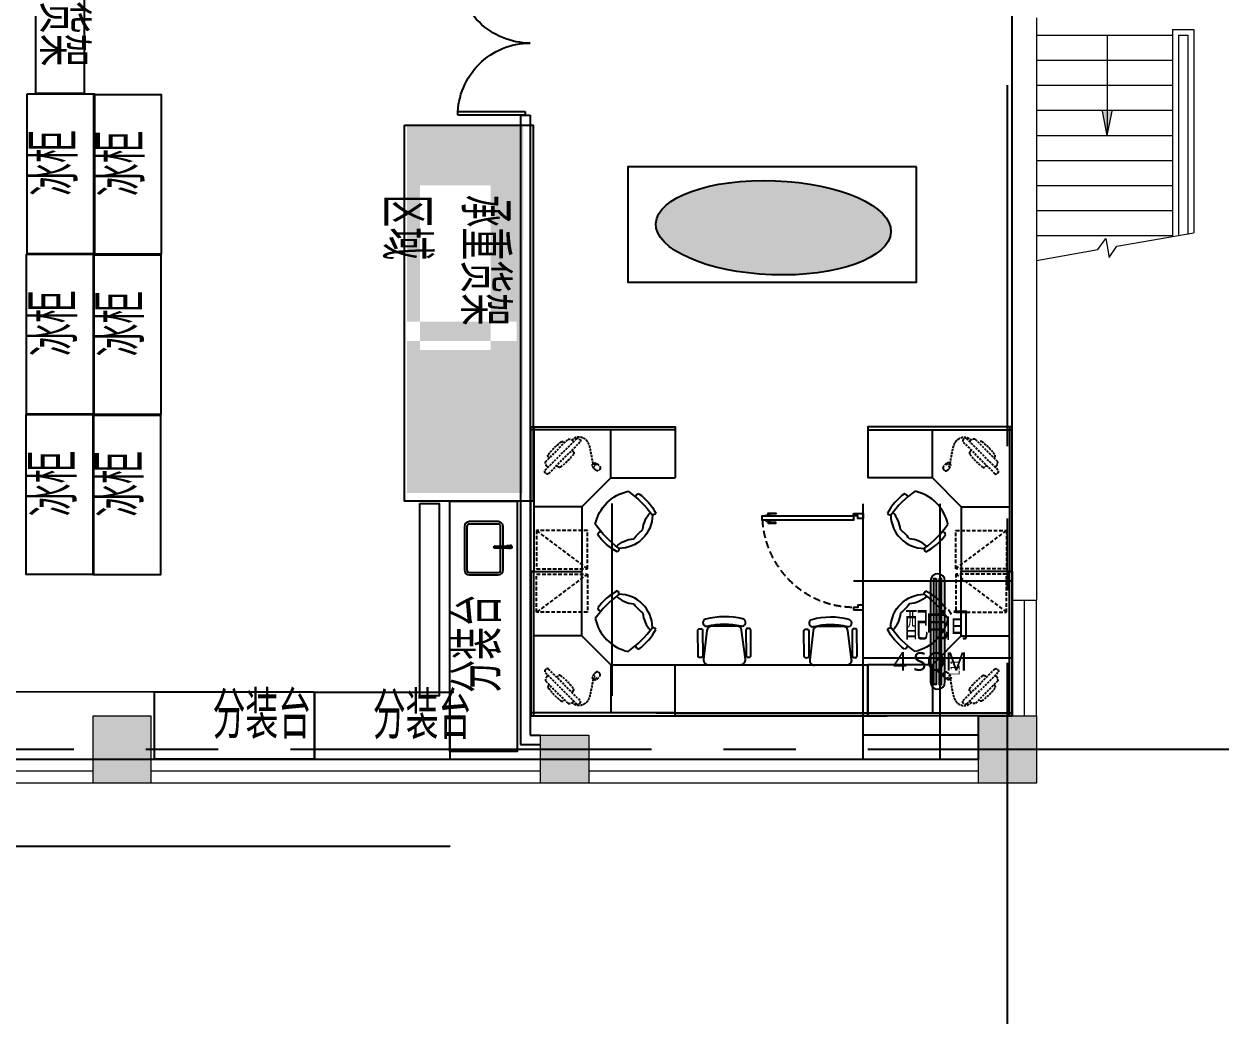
# Model space of a CAD drawing. Header units: millimetres. Extents: x -79903 to 358239, y -413462 to -100990.
# Drawn here: x -30027 to -17511, y -210968 to -200584 of the extents above; entities that cross this region are included whole.
import ezdxf
from ezdxf.enums import TextEntityAlignment as Align

# ---------------------------------------------------------------- set-up
doc = ezdxf.new("R2010")
doc.units = ezdxf.units.MM
doc.header["$LTSCALE"] = 300
for name, pattern in [('CENTER', [2, 1.25, -0.25, 0.25, -0.25]), ('DASHED2', [0.375, 0.25, -0.125]), ('HIDDEN', [0.375, 0.25, -0.125])]:
    doc.linetypes.add(name, pattern=pattern)
doc.layers.get('DEFPOINTS').update_dxf_attribs({"color": 250})
for name, color, linetype in [('204-天花灯具', 1, 'Continuous'), ('A—轴线', 1, 'CENTER'), ('C—平顶—灯具', 1, 'Continuous'), ('FS', 4, 'Continuous'), ('F—地坪—hatch', 8, 'Continuous'), ('I—文字—房间名称', 40, 'Continuous'), ('P-FAC', 133, 'Continuous'), ('P—平面—门', 1, 'Continuous'), ('实验家具模', 7, 'Continuous')]:
    doc.layers.add(name, color=color, linetype=linetype)
for name, color, linetype, lineweight in [('P-16 楼梯扶梯', 30, 'Continuous', 0), ('Q-01 原始墙柱', 7, 'Continuous', 0), ('Q-02 墙柱填充', 250, 'Continuous', 0), ('Q-11 建筑幕墙', 60, 'Continuous', 0)]:
    doc.layers.add(name, color=color, linetype=linetype, lineweight=lineweight)
doc.styles.add('ADINC-ENGLISH', font='arial.ttf')
doc.styles.add('CVD', font='isocp.shx', dxfattribs={"width": 0.7, "bigfont": 'hztxt.shx'})
doc.styles.add('黑体', font='simhei.ttf', dxfattribs={"width": 0.8})
doc.dimstyles.new('布局1：100', dxfattribs={"dimtxt": 2.5, "dimasz": 1, "dimexe": 1, "dimexo": 1, "dimgap": 0.3, "dimtad": 1, "dimdec": 0, "dimlfac": 100, "dimrnd": 5, "dimzin": 0, "dimdsep": 46, "dimtxsty": 'CVD', "dimblk1": 'DIM1', "dimblk2": 'DIM1', "dimsah": 1, "dimcen": 2, "dimclrd": 9, "dimclre": 9, "dimclrt": 1, "dimadec": 0, "dimazin": 0, "dimtfac": 2, "dimtdec": 0, "dimtix": 1, "dimtmove": 2, "dimatfit": 3, "dimldrblk": 'HBA_Leader_Arrow', "dimfxl": 4, "dimfxlon": 1, "dimtolj": 1, "dimtzin": 0, "dimarcsym": 0})

# ---------------------------------------------------------------- blocks, each defined once
blk = doc.blocks.new('A$C5AE9663F')
at = {"layer": 'A—轴线', "color": 24, "linetype": 'CENTER', "ltscale": 10}
for p, q in [((27599.99999999943, -2849.999999999927), (27599.99999999943, 24600.00000000007)), ((29900, 0), (-4400, 0))]:
    blk.add_line(p, q, dxfattribs=at)
blk = doc.blocks.new('A$C6d60e384')
at = {"layer": 'P—平面—门', "extrusion": (6.022252300000004e-09, 9.308592799999997e-09, 1), "elevation": 9.4955826690966e-06}
blk.add_lwpolyline([(100, 1000), (-1.126100168193314e-15, 1000), (-3.92903488647165e-15, 950), (55, 950), (55, 975), (100, 975)], close=True, dxfattribs=at)
at = {"layer": 'P—平面—门', "extrusion": (6.022252300000004e-09, 9.308592799999997e-09, 1)}
for points in [[(0, 0), (2.802934718278335e-15, 50.00000000000001), (55.00000000000001, 50.00000000000001), (55, 25), (100, 25), (100, -2.937330680338584e-24)], [(100, -2.937330680338584e-24), (0, 0)]]:
    blk.add_lwpolyline(points, dxfattribs=at)
at = {"layer": 'P—平面—门', "elevation": -6.673853795998774e-06}
blk.add_lwpolyline([(1050, 70), (1050, 25), (100, 25), (100, 70)], close=True, dxfattribs=at)
at = {"layer": 'P—平面—门', "color": 9, "extrusion": (6.022252300000004e-09, 9.308592799999997e-09, 1)}
for points, elevation in [([(986.7384538501501, 80), (986.7384538501501, 98.11192059516907), (986.7384538501501, 98.11192059516907), (906.7384538501501, 98.11192059516907), (906.7384538501501, 91.11192059516907), (979.7384538501501, 91.11192059516907), (979.7384538501501, 80)], 4.621383287912011e-07), ([(986.7384538501501, 15), (986.7384538501501, -3.111920595169072), (986.7384538501501, -3.111920595169072), (906.7384538501501, -3.111920595169072), (906.7384538501501, 3.888079404830929), (979.7384538501501, 3.888079404830929), (979.7384538501501, 15)], 4.62138328068992e-07)]:
    blk.add_lwpolyline(points, dxfattribs=dict(at, elevation=elevation))
for points, elevation in [([(966.7384538501501, 80), (966.7384538501501, 70), (1006.73845385015, 70), (1006.73845385015, 80)], 1.008031920427257e-07), ([(966.7384538501501, 15), (966.7384538501501, 25), (1006.73845385015, 25), (1006.73845385015, 15)], 1.008031930968735e-07)]:
    blk.add_lwpolyline(points, close=True, dxfattribs=dict(at, elevation=elevation))
at = {"layer": 'P—平面—门', "color": 251, "linetype": 'DASHED2', "extrusion": (6.022252300000004e-09, 9.308592799999997e-09, 1)}
blk.add_arc((90.94718488554552, 14.37825112003209, -380905905.7522035), 960.664402649625, 3.319238204849895, 89.46006643878563, dxfattribs=at)
blk = doc.blocks.new('门')
for p, q in [((-19710.55547123891, -199017.7762030959), (-19010.5554712389, -199017.7762030959)), ((-19011.67697642148, -199058.7762030959), (-19710.55547123891, -199058.7762030959)), ((-19011.67697642148, -200476.7762030959), (-19710.55547123891, -200476.7762030959)), ((-19710.55547123891, -200476.7762030959), (-19710.55547123891, -200517.7762030959)), ((-19710.55547123891, -200517.7762030959), (-19010.5554712389, -200517.7762030959))]:
    blk.add_line(p, q)
for centre, start, end in [((-19760.5554712389, -199017.7762030959), 269.9999999999989, 0), ((-19760.5554712389, -200517.7762030959), 0, 90.00000000000114)]:
    blk.add_arc(centre, 750, start, end)
blk = doc.blocks.new('staff1400x1400(2')
for p, q in [((-30.00000000001458, 1469.999999999998), (499.9999999999853, 1470)), ((500.0000000000072, 800), (499.9999999999853, 1470)), ((500.0000000000072, 800), (7.276000000000001e-12, 800)), ((500.0000000000072, 800), (799.9999999999853, 500.0000000003507)), ((799.9999999999853, 500.0000000003507), (1470.000000000065, 499.9999999993888)), ((799.9999999999853, 500.0000000004656), (799.9999999999782, 0)), ((1469.999999999978, -30), (1470.000000000065, 499.9999999993888)), ((1269.999999999983, 3.552713678800501e-15), (0, 0))]:
    blk.add_line(p, q)
for points in [[(-30.00000000001457, 1469.999999999998), (-30.00000000001455, -30), (-1.45519e-11, -30), (-1.45678872115546e-11, 1469.999999999998)], [(-30.00000000001455, -30), (1469.999999999978, -29.99999999999999), (1469.999999999978, 7.105427357601002e-15), (-30.00000000001455, 0)]]:
    blk.add_lwpolyline(points, close=True)
for centre, radius, start, end in [((1130.720549506564, 756.4615515025463), 573.5309999999998, 117.3390579469026, 144.4838041298897), ((853.8882446717179, 1238.354822881282), 30.647, 346.2523170482273, 64.02615454664911), ((1516.447298643616, 365.0779481155287), 1071.836, 126.1932817108141, 145.0204436255706), ((1064.606065465101, 1438.466041956791), 307.661, 227.7759161674905, 265.1085623507868), ((884.4352576192103, 883.2457973693918), 348.046, 0.3724988098977429, 90.12804544951166), ((1576.339243010123, 1560.300540355262), 687.681, 218.5291558621234, 225.0000000001841), ((704.6887138415767, 1097.640573424981), 41.57499999999999, 191.0805976872195, 259.7217372293092), ((1576.339243010123, 1560.300540355262), 687.6999999999998, 225.0000000001841, 229.6708171228136), ((1439.231238137901, 1063.840869284463), 307.711, 185.1682044105919, 222.0567452968747), ((1082.425156351149, 1081.659960170039), 455.7879999999998, 192.9453146426912, 256.9186513038796), ((365.2774588716784, 1516.24778788746), 1071.85, 304.9796339507382, 324.0446887104123), ((1238.907887028035, 853.3351805249649), 30.675, 25.97439396799285, 104.0042107169458), ((757.014615649321, 1130.167485359353), 573.5389999999999, 305.5163275967878, 332.6606044537831), ((1098.193637571727, 704.1356496948238), 41.66599999999999, 190.165694894694, 258.8349942810323)]:
    blk.add_arc(centre, radius, start, end)
at = {"layer": 'P-FAC', "linetype": 'HIDDEN', "ltscale": 0.5}
blk.add_line((557.5094785738838, 1442.379323934534), (29.50947857388383, 1046.37932393456), dxfattribs=at)
at = {"layer": 'P-FAC', "linetype": 'HIDDEN', "ltscale": 0.3}
for p, q in [((139.705745877698, 383.3071410101838), (136.1702119717374, 379.7716071042232)), ((238.2045117635353, 369.6809579436667), (253.14226703858, 384.6187132187188)), ((618.4209382995105, 392.6230649026111), (657.7492904602623, 353.2947128117085)), ((121.7897487296722, 331.2746600378305), (357.0003767423404, 96.06403202514048)), ((606.2029803935437, 362.2133057224564), (627.3395312335415, 341.0767549201846)), ((616.771255812142, 351.6450303154998), (638.0851143780237, 372.9588888594881)), ((410.3444299232214, 227.4165503340773), (395.4066746481766, 212.4787950590253)), ((409.0328577146938, 113.9800291731953), (405.4973238087332, 110.4444952672347))]:
    blk.add_line(p, q, dxfattribs=at)
at = {"layer": 'P-FAC', "linetype": 'HIDDEN', "ltscale": 0.5}
blk.add_lwpolyline([(29.50947857388383, 1046.37932393456), (29.50947857388383, 1442.379323934559), (557.5094785738838, 1442.379323934534), (557.5094785738838, 1046.379323934534)], close=True, dxfattribs=at)
at = {"layer": 'P-FAC', "linetype": 'HIDDEN', "ltscale": 0.3}
blk.add_lwpolyline([(479.4401528788803, 128.4453168283216), (154.1710335328243, 453.7144361743412, 0.4142135623730951), (125.886762285605, 453.7144361743703), (118.8156944736911, 446.6433683624491, 0.4142135623730951), (118.8156944736838, 418.3590971147642), (444.0848138192741, 93.08997776918112, 0.4142135623730904), (472.3690850669591, 93.08997776918112), (479.440152878873, 100.1610455811023, 0.4142135623730904)], format="xyb", close=True, dxfattribs=at)
for points in [[(152.5461938316075, 284.0226400112442), (160.793981293682, 292.2704274738208)], [(317.9961441783234, 135.0682645891793), (309.7483567157833, 126.8204771270975)]]:
    blk.add_lwpolyline(points, dxfattribs=at)
for centre, radius, start, end in [((194.5946908746918, 336.0668586934917), 72.96248877814837, 143.2014751177826, 183.7659153296941), ((146.7768136896266, 376.2360731982335), 10, 45.00000000018423, 134.9999999998157), ((267.2844026624298, 370.4765775953419), 20, 52.60475907249976, 134.9999999998157), ((-151.0480797528289, -176.7737964573316), 708.8287434072071, 37.39524091958911, 52.60475907249976), ((695.6193002420478, 343.9471677364782), 91.26297196665476, 120.0708223356112, 168.4543627032593), ((609.0733933160082, 430.4930748441257), 91.26297202694349, 281.5456372702197, 329.9291775649083), ((659.9115559542624, 405.6186211928725), 20, 78.28852426017795, 120.0708223356112), ((657.0785464998407, 391.9523209175096), 33.95685157129808, 11.71147596538454, 78.28852426017795), ((670.7448467644934, 394.7853304231538), 20, 329.9291775649083, 11.71147596538454), ((166.6883294549843, 269.8805043878965), 20, 134.9999999998157, 217.395240919589), ((713.9387035071923, 688.2129868026532), 708.8287434072071, 217.395240919589, 232.6047590724997), ((396.202294299379, 241.5586859579198), 20, 314.9999999998158, 37.39524091958911), ((295.6062210923992, 140.9626127504452), 20, 232.6047590724997, 314.9999999998158), ((401.9617899027654, 121.0510969851166), 10, 314.9999999998158, 45.00000000018423), ((361.7925753979944, 168.8689741701819), 72.96248877814837, 266.2340846703161, 306.7985248836349)]:
    blk.add_arc(centre, radius, start, end, dxfattribs=at)
blk.add_open_spline([(616.771255812142, 351.6450303154998), (608.5751979448759, 309.8655230189615), (592.3002733955873, 226.9038919556479), (568.5747678083061, 96.6888075355382), (452.1399338033152, 61.53578519253642), (411.3204469950432, 95.6260158100631), (398.8660535872914, 106.0272524906322)], degree=3, knots=[0, 0, 0, 0, 129.947691540542, 258.0373283628166, 366.0458380609031, 413.4696364659, 413.4696364659, 413.4696364659, 413.4696364659], dxfattribs=at)
blk = doc.blocks.new('1600-1600a')
for points in [[(284225.2847922263, 601003.7002544667, 1), (284243.519108642, 601076.4498916125, 0.1270166537925833), (283856.02886134, 601073.7006652167, 0.9999999999999882), (283875.2936011148, 601001.2170822383, -0.1270166537925834)], [(283795.4729840198, 600975.6501292209), (283805.4727323372, 600975.7210769989, -0.4142135623730951), (283825.6141245281, 600955.8634759198), (283827.4587667551, 600695.8700196656, -0.4142135623730951), (283807.6011656759, 600675.7286274746), (283797.6014173585, 600675.6576796968, -0.4142135623730951), (283777.4600251676, 600695.5152807757), (283775.6153829408, 600955.50873703, -0.4142135623730951)], [(284181.1467922037, 601003.3870972826), (283919.4316011374, 601001.5302394222, 0.3782424518881291), (283870.1296949424, 600957.3810789252), (283834.7590720905, 600657.1225752338, 0.4511234922854765), (283884.770456065, 600601.2742525561), (284221.4837595124, 600603.663218751, 0.4511234922854791), (284270.6976658192, 600660.2155405333), (284231.0701762901, 600959.9419358901, 0.3782424518881264)], [(284305.460148211, 600979.2684658966), (284295.4603998935, 600979.1975181187, 0.4142135623730951), (284275.6027988144, 600959.0561259278), (284277.4474410412, 600699.0626696735, 0.4142135623730951), (284297.5888332321, 600679.2050685944), (284307.5885815497, 600679.2760163724, 0.4142135623730951), (284327.4461826286, 600699.4174085633), (284325.6015404018, 600959.4108648176, 0.4142135623730951)]]:
    blk.add_lwpolyline(points, format="xyb", close=True)
blk = doc.blocks.new('DIM1')
at = {"color": 8}
blk.add_line((-1.071428571420256, 0), (1.071428571420256, 0), dxfattribs=at)
at = {"const_width": 0.3571428571369176}
blk.add_lwpolyline([(-0.5, -0.5), (0.5, 0.5)], dxfattribs=at)
blk = doc.blocks.new('*D482')
at = {"layer": '204-天花灯具', "color": 9, "lineweight": -2, "transparency": 16777216}
for p, q in [((-33760.55547123891, -209117.3450572198), (-33760.55547123891, -209121.3450572198)), ((-33759.55547123891, -209120.3450572198), (-25605.14060345734, -209120.3450572198)), ((-25604.14060345734, -209117.3450572198), (-25604.14060345734, -209121.3450572198))]:
    blk.add_line(p, q, dxfattribs=at)
at = {"layer": 'DEFPOINTS', "color": 0, "transparency": 16777216}
for p in [(-33760.55547123891, -207967.7762030959), (-25604.14060345734, -208137.4218958175), (-25604.14060345734, -209120.3450572198)]:
    blk.add_point(p, dxfattribs=at)
at = {"layer": '204-天花灯具', "color": 9, "lineweight": -2, "transparency": 16777216, "rotation": 180}
blk.add_blockref('DIM1', (-33760.55547123891, -209120.3450572198), dxfattribs=at)
at = {"layer": '204-天花灯具', "color": 9, "lineweight": -2, "transparency": 16777216}
blk.add_blockref('DIM1', (-25604.14060345734, -209120.3450572198), dxfattribs=at)
at = {"layer": '204-天花灯具', "color": 1, "transparency": 16777216, "insert": (-29682.34803734813, -209118.7950572199), "char_height": 2.5, "attachment_point": 5, "style": 'CVD'}
blk.add_mtext('\\A1;815640', dxfattribs=at)
blk = doc.blocks.new('HBA_Leader_Arrow')
blk.add_line((0, 0), (-1, -2.5011e-12))
at = {"extrusion": (0, 0, -1)}
blk.add_lwpolyline([(0, 0), (0.5972653364297003, -1.064895548016236), (0.9647843767884297, -0.7876872378553799), (0.0743038223095027, 5.9117e-12), (0.9647843767884297, 0.7876872378503778), (0.5972653364301542, 1.064895548012827)], close=True, dxfattribs=at)
for points in [[(-0.9647843767920676, 0.7876872378503778), (-0.5972653364351564, 1.064895548013055), (-0.0743038223163239, -2.274e-13), (0, 0)], [(-0.9647843767884297, -0.7876872378553799), (-0.5972653364297003, -1.064895548016236), (-0.0743038223163239, -2.274e-13), (0, 0)]]:
    blk.add_solid(points)
blk = doc.blocks.new('水槽')
at = {"layer": '实验家具模', "color": 4, "extrusion": (1e-16, 2e-16, -1)}
for p, q in [((3.008430775167654, -316.7108857895692), (3.008430775167654, -466.7108857895691)), ((22.00843077516765, -316.7108857895692), (22.00843077516765, -466.7108857895691))]:
    blk.add_line(p, q, dxfattribs=at)
at = {"layer": '实验家具模', "color": 5, "extrusion": (1e-16, 2e-16, -1)}
for points in [[(-276, -350), (-276, -50, -0.4142135623730951), (-226, 0), (226, 0, -0.4142135623730951), (276, -50), (276, -350, -0.4142135623730951), (226, -400), (-226, -400, -0.4142135623730951)], [(-251, -350), (-251, -50, -0.4142135623730951), (-226, -25), (226, -25, -0.4142135623730951), (251, -50), (251, -350, -0.4142135623730951), (226, -375), (-226, -375, -0.4142135623730951)]]:
    blk.add_lwpolyline(points, format="xyb", close=True, dxfattribs=at)
at = {"layer": '实验家具模', "color": 4, "extrusion": (1e-16, 2e-16, -1)}
for points in [[(0.4819502815953456, -461.9061851448823), (0.4819502815953456, -471.5155864342559)], [(-3.008430775167654, -457.1957133468713), (-1.852247430913848, -457.8632361119126)], [(-1.852247430913848, -475.5585354672257), (-10.17423306267301, -480.3632361119126)], [(-14.84262848767684, -480.3632361119126), (-23.16461411943601, -475.5585354672257)], [(-23.16461411943601, -457.8632361119126), (-22.00843077516765, -457.1957133468713)], [(-25.4988118319452, -471.5155864342559), (-25.4988118319452, -461.9061851448823)]]:
    blk.add_lwpolyline(points, dxfattribs=at)
for centre, radius, start, end in [((-12.50843077516765, -316.7108857895692), 10.81977888033029, 331.4046282322042, 208.5953717677959), ((-12.50843077516765, -316.7108857895692), 9.5, 0, 180), ((-12.50843077516765, -466.7108857895691), 25, 39.79181949960531, 67.66631734192761), ((-12.50843077516765, -466.7108857895691), 25, 195.7446155140646, 320.2081805003947), ((-12.50843077516765, -466.7108857895691), 16, 126.4235736423223, 53.57642635767762), ((-12.50843077516765, -466.7108857895691), 13.85045660926226, 20.29772169971452, 39.70227830001064), ((-12.50843077516765, -466.7108857895691), 13.85045660926226, 320.2977216999893, 339.7022783002855), ((-12.50843077516765, -466.7108857895691), 9.953452544092158, 162.6388137159317, 17.36118628406834), ((-12.50843077516765, -466.7108857895691), 9.5, 180, 0), ((-12.50843077516765, -466.7108857895691), 13.85045660926226, 260.2977216992891, 279.7022783007109), ((-12.50843077516765, -466.7108857895691), 25, 112.3336826580723, 146.7255534598207), ((-12.50843077516765, -466.7108857895691), 13.85045660926226, 140.2977216999893, 159.7022783002854), ((-12.50843077516765, -466.7108857895691), 13.85045660926226, 200.2977216997145, 219.7022783000107)]:
    blk.add_arc(centre, radius, start, end, dxfattribs=at)

msp = doc.modelspace()

# ---------------------------------------------------------------- hatches: boundary and pattern name
h = msp.add_hatch()
h.set_pattern_fill('ANGLE', color=8, angle=90)
h.set_pattern_definition([(90, (-225226.9960358321, -175727.4901716569), (-6.985, 4.277078946022131e-16), [5.08, -1.905]), (180, (-225226.9960358321, -175727.4901716569), (-8.554157892044263e-16, -6.985), [5.08, -1.905])])
h.paths.add_polyline_path([(-26047.65371005842, -203875.4782011109), (-26047.65371005842, -205453.9545861331), (-24847.65371005842, -205453.9545861331), (-24839.78502840067, -201633.5139557632), (-24901.32591407716, -201633.5139557632), (-24909.19459573491, -201634.3919878887), (-26047.65371005842, -201634.3919878887), (-26047.65371005842, -203675.4782011109), (-24909.19459573491, -203675.4782011109), (-24909.19459573491, -203875.4782011109)])
h.paths.add_polyline_path([(-25178.72652636876, -203968.7396821447), (-25178.72652636876, -202258.5934146665), (-25912.74879879877, -202258.5934146665), (-25912.74879879877, -203968.7396821447)], flags=16)
at = {"layer": '204-天花灯具'}
h = msp.add_hatch(dxfattribs=at)
h.set_pattern_fill('ANGLE', color=0)
h.set_pattern_definition([(0, (0, 0), (0, 6.985), [5.08, -1.905]), (90, (0, 0), (-6.985, 4.277078946022131e-16), [5.08, -1.905])])
edge = h.paths.add_edge_path()
edge.add_ellipse((-22242.65021606733, -202699.2466466028), major_axis=(-1220.688243291472, 44.93314984540996), ratio=0.4003026933921756, start_angle=0, end_angle=360)
at = {"layer": 'F—地坪—hatch'}
h = msp.add_hatch(dxfattribs=at)
h.set_pattern_fill('A-方格[100*100]', color=251, scale=8)
h.set_pattern_definition([(0, (-21310.55547123891, -205567.7762030959), (0, 800), []), (90, (-21310.55547123891, -205567.7762030959), (-800, 4.898587196589413e-14), [])])
h.paths.add_polyline_path([(-19760.55547123891, -205567.7762030959), (-21310.55547123891, -205567.7762030959), (-21310.55547123891, -205667.7762030959), (-21410.55547123891, -205667.7762030959), (-21410.55547123891, -206667.7762030959), (-21310.55547123891, -206667.7762030959), (-21310.55547123891, -208217.7762030959), (-20110.55547123891, -208217.7762030959), (-20110.55547123891, -207767.7762030959), (-19760.55547123891, -207767.7762030959)])
at = {"layer": 'Q-02 墙柱填充'}
h = msp.add_hatch(color=252, dxfattribs=at)
h.dxf.hatch_style = 1
h.paths.add_polyline_path([(-47110.55547123891, -186967.7762030959), (-47710.55547123891, -186967.7762030959), (-47710.55547123891, -187667.7762030959), (-47110.55547123891, -187667.7762030959)])
h.paths.add_polyline_path([(-42560.55547123891, -187167.7762030959), (-43060.55547123891, -187167.7762030959), (-43060.55547123891, -187667.7762030959), (-42560.55547123891, -187667.7762030959)])
h.paths.add_polyline_path([(-37910.55547123891, -186967.7762030959), (-38510.55547123891, -186967.7762030959), (-38510.55547123891, -187667.7762030959), (-37910.55547123891, -187667.7762030959)])
h.paths.add_polyline_path([(-33360.55547123891, -187167.7762030959), (-33860.55547123891, -187167.7762030959), (-33860.55547123891, -187667.7762030959), (-33360.55547123891, -187667.7762030959)])
h.paths.add_polyline_path([(-28710.55547123891, -186967.7762030959), (-29310.55547123891, -186967.7762030959), (-29310.55547123891, -187667.7762030959), (-28710.55547123891, -187667.7762030959)])
h.paths.add_polyline_path([(-19510.55547123891, -186967.7762030959), (-20110.55547123891, -186967.7762030959), (-20110.55547123891, -187667.7762030959), (-19510.55547123891, -187667.7762030959)])
h.paths.add_polyline_path([(-19510.55547123891, -193267.7762030959), (-20110.55547123891, -193267.7762030959), (-20110.55547123891, -193967.7762030959), (-19510.55547123891, -193967.7762030959)])
h.paths.add_polyline_path([(-28710.55547123891, -193267.7762030959), (-29310.55547123891, -193267.7762030959), (-29310.55547123891, -193967.7762030959), (-28710.55547123891, -193967.7762030959)])
h.paths.add_polyline_path([(-28710.55547123891, -197367.7762030959), (-29310.55547123891, -197367.7762030959), (-29310.55547123891, -198067.7762030959), (-28710.55547123891, -198067.7762030959)])
h.paths.add_polyline_path([(-19510.55547123891, -197367.7762030959), (-20110.55547123891, -197367.7762030959), (-20110.55547123891, -198067.7762030959), (-19510.55547123891, -198067.7762030959)])
h.paths.add_polyline_path([(-37910.55547123891, -197367.7762030959), (-38510.55547123891, -197367.7762030959), (-38510.55547123891, -198067.7762030959), (-37910.55547123891, -198067.7762030959)])
h.paths.add_polyline_path([(-47110.55547123891, -197367.7762030959), (-47710.55547123891, -197367.7762030959), (-47710.55547123891, -198067.7762030959), (-47110.55547123891, -198067.7762030959)])
h.paths.add_polyline_path([(-47110.55547123891, -207767.7762030959), (-47710.55547123891, -207767.7762030959), (-47710.55547123891, -208467.7762030959), (-47110.55547123891, -208467.7762030959)])
h.paths.add_polyline_path([(-37910.55547123891, -207767.7762030959), (-38510.55547123891, -207767.7762030959), (-38510.55547123891, -208467.7762030959), (-37910.55547123891, -208467.7762030959)])
h.paths.add_polyline_path([(-33360.55547123891, -207967.7762030959), (-33860.55547123891, -207967.7762030959), (-33860.55547123891, -208467.7762030959), (-33360.55547123891, -208467.7762030959)])
h.paths.add_polyline_path([(-28710.55547123891, -207767.7762030959), (-29310.55547123891, -207767.7762030959), (-29310.55547123891, -208467.7762030959), (-28710.55547123891, -208467.7762030959)])
h.paths.add_polyline_path([(-24160.55547123891, -207967.7762030959), (-24660.55547123891, -207967.7762030959), (-24660.55547123891, -208467.7762030959), (-24160.55547123891, -208467.7762030959)])
h.paths.add_polyline_path([(-19510.55547123891, -207767.7762030959), (-20110.55547123891, -207767.7762030959), (-20110.55547123891, -208467.7762030959), (-19510.55547123891, -208467.7762030959)])
h = msp.add_hatch(color=252, dxfattribs=at)
h.dxf.hatch_style = 1
h.paths.add_polyline_path([(-47110.55547123891, -186967.7762030959), (-47710.55547123891, -186967.7762030959), (-47710.55547123891, -187667.7762030959), (-47110.55547123891, -187667.7762030959)])
h.paths.add_polyline_path([(-42560.55547123891, -187167.7762030959), (-43060.55547123891, -187167.7762030959), (-43060.55547123891, -187667.7762030959), (-42560.55547123891, -187667.7762030959)])
h.paths.add_polyline_path([(-37910.55547123891, -186967.7762030959), (-38510.55547123891, -186967.7762030959), (-38510.55547123891, -187667.7762030959), (-37910.55547123891, -187667.7762030959)])
h.paths.add_polyline_path([(-33360.55547123891, -187167.7762030959), (-33860.55547123891, -187167.7762030959), (-33860.55547123891, -187667.7762030959), (-33360.55547123891, -187667.7762030959)])
h.paths.add_polyline_path([(-28710.55547123891, -186967.7762030959), (-29310.55547123891, -186967.7762030959), (-29310.55547123891, -187667.7762030959), (-28710.55547123891, -187667.7762030959)])
h.paths.add_polyline_path([(-19510.55547123891, -186967.7762030959), (-20110.55547123891, -186967.7762030959), (-20110.55547123891, -187667.7762030959), (-19510.55547123891, -187667.7762030959)])
h.paths.add_polyline_path([(-19510.55547123891, -193267.7762030959), (-20110.55547123891, -193267.7762030959), (-20110.55547123891, -193967.7762030959), (-19510.55547123891, -193967.7762030959)])
h.paths.add_polyline_path([(-28710.55547123891, -193267.7762030959), (-29310.55547123891, -193267.7762030959), (-29310.55547123891, -193967.7762030959), (-28710.55547123891, -193967.7762030959)])
h.paths.add_polyline_path([(-28710.55547123891, -197367.7762030959), (-29310.55547123891, -197367.7762030959), (-29310.55547123891, -198067.7762030959), (-28710.55547123891, -198067.7762030959)])
h.paths.add_polyline_path([(-19510.55547123891, -197367.7762030959), (-20110.55547123891, -197367.7762030959), (-20110.55547123891, -198067.7762030959), (-19510.55547123891, -198067.7762030959)])
h.paths.add_polyline_path([(-37910.55547123891, -197367.7762030959), (-38510.55547123891, -197367.7762030959), (-38510.55547123891, -198067.7762030959), (-37910.55547123891, -198067.7762030959)])
h.paths.add_polyline_path([(-47110.55547123891, -197367.7762030959), (-47710.55547123891, -197367.7762030959), (-47710.55547123891, -198067.7762030959), (-47110.55547123891, -198067.7762030959)])
h.paths.add_polyline_path([(-47110.55547123891, -207767.7762030959), (-47710.55547123891, -207767.7762030959), (-47710.55547123891, -208467.7762030959), (-47110.55547123891, -208467.7762030959)])
h.paths.add_polyline_path([(-37910.55547123891, -207767.7762030959), (-38510.55547123891, -207767.7762030959), (-38510.55547123891, -208467.7762030959), (-37910.55547123891, -208467.7762030959)])
h.paths.add_polyline_path([(-33360.55547123891, -207967.7762030959), (-33860.55547123891, -207967.7762030959), (-33860.55547123891, -208467.7762030959), (-33360.55547123891, -208467.7762030959)])
h.paths.add_polyline_path([(-28710.55547123891, -207767.7762030959), (-29310.55547123891, -207767.7762030959), (-29310.55547123891, -208467.7762030959), (-28710.55547123891, -208467.7762030959)])
h.paths.add_polyline_path([(-24160.55547123891, -207967.7762030959), (-24660.55547123891, -207967.7762030959), (-24660.55547123891, -208467.7762030959), (-24160.55547123891, -208467.7762030959)])
h.paths.add_polyline_path([(-19510.55547123891, -207767.7762030959), (-20110.55547123891, -207767.7762030959), (-20110.55547123891, -208467.7762030959), (-19510.55547123891, -208467.7762030959)])

# ---------------------------------------------------------------- linework, layer by layer
at = {"color": 4}
for p, q in [((-24870.55547123891, -201531.7002900933), (-24770.55547123891, -201531.7002900933)), ((-33760.55547123891, -207513.1195608326), (-25560.76956240981, -207522.2731348642)), ((-23461.68143894977, -207737.7762030959), (-22261.68143894977, -207737.7762030959)), ((-22261.68143894977, -207737.7762030959), (-21060.55547123891, -207737.7762030959))]:
    msp.add_line(p, q, dxfattribs=at)
for p, q in [((-24870.55547123891, -201531.7002900933), (-24870.55547123891, -208067.7762030959)), ((-24770.55547123891, -201531.7002900933), (-24770.55547123891, -207967.7762030959)), ((-23920.55547123891, -205561.5585129441), (-23920.55547123891, -207561.5585129441)), ((-23461.68143894985, -207737.7762030959), (-21060.55547123891, -207737.7762030959)), ((-23461.68143894985, -207767.7762030959), (-21060.55547123891, -207767.7762030959)), ((-24770.55547123891, -207967.7762030959), (-24660.55547123891, -207967.7762030959)), ((-24870.55547123891, -208067.7762030959), (-24660.55547123891, -208067.7762030959))]:
    msp.add_line(p, q)
for points in [[(-33860.55547123891, -187667.7762030959), (-47460.55547123891, -187667.7762030959), (-47460.55547123891, -190842.7762030959), (-47110.55547123891, -190842.7762030959), (-47110.55547123891, -198067.7762030959), (-47460.55547123891, -198067.7762030959), (-47460.55547123891, -207767.7762030959), (-47110.55547123891, -207767.7762030959), (-47110.55547123891, -208217.7762030959), (-20110.55547123891, -208217.7762030959), (-20110.55547123891, -207767.7762030959), (-19760.55547123891, -207767.7762030959), (-19760.55547123891, -193967.7762030959), (-20110.55547123891, -193967.7762030959), (-20110.55547123891, -193717.7762030959), (-23010.55547123891, -193717.7762030959), (-23010.55547123891, -188817.7762030959), (-25110.55547123891, -188817.7762030959), (-25110.55547123891, -192417.7762030959), (-29110.55547123891, -192417.7762030959), (-29310.55547123891, -192417.7762030959), (-29310.55547123891, -192317.7762030959), (-33860.55547123891, -192317.7762030959)], [(-29996.59396017389, -201310.143727153), (-29296.59396017389, -201310.143727153), (-29296.59396017389, -202970.143727153), (-29996.59396017389, -202970.143727153)], [(-29301.24779719557, -201314.8681417083), (-28601.24779719557, -201314.8681417083), (-28601.24779719557, -202974.8681417083), (-29301.24779719557, -202974.8681417083)], [(-30001.24779719557, -202974.8681417083), (-29301.24779719557, -202974.8681417083), (-29301.24779719557, -204634.8681417083), (-30001.24779719557, -204634.8681417083)], [(-29305.90163421724, -202979.5925562637), (-28605.90163421724, -202979.5925562637), (-28605.90163421724, -204639.5925562637), (-29305.90163421724, -204639.5925562637)], [(-30005.90163421724, -204639.5925562637), (-29305.90163421724, -204639.5925562637), (-29305.90163421724, -206299.5925562637), (-30005.90163421724, -206299.5925562637)], [(-29310.55547123891, -204644.316970819), (-28610.55547123891, -204644.316970819), (-28610.55547123891, -206304.316970819), (-29310.55547123891, -206304.316970819)], [(-25915.81560300943, -205561.5585129441), (-25715.81560300943, -205561.5585129441), (-25715.81560300943, -207561.5585129441), (-25915.81560300943, -207561.5585129441)], [(-25604.14060345735, -205537.394958728), (-24904.14060345735, -205537.394958728), (-24904.14060345734, -208137.4218958175), (-25604.14060345734, -208137.4218958175)], [(-27012.76972014064, -207517.6164926009), (-27012.76972014064, -208217.6164926009), (-28672.76972014064, -208217.6164926009), (-28672.76972014064, -207517.6164926009)], [(-25604.14060345734, -207522.2731348644), (-25604.14060345734, -208222.2731348644), (-27008.04530558528, -208222.2731348642), (-27008.04530558528, -207522.2731348642)]]:
    msp.add_lwpolyline(points, close=True)
at = {"color": 6}
msp.add_lwpolyline([(-29404.34045522008, -199805.2920193602), (-29404.34045522008, -201305.2920193602), (-29904.34045522008, -201305.2920193602), (-29904.34045522008, -199805.2920193602)], close=True, dxfattribs=at)
at = {"color": 4}
for points in [[(-26076.2246648015, -201633.5139557632), (-24738.48579792003, -201633.5139557632), (-24738.48579792003, -205537.394958728), (-26076.2246648015, -205537.394958728)], [(-20756.49862780481, -202065.322707221), (-23756.49862780481, -202065.322707221), (-23756.49862780481, -203265.322707221), (-20756.49862780481, -203265.322707221)], [(-23261.68143894977, -207237.7762030965), (-21260.55547123891, -207237.7762030965), (-21260.55547123891, -207767.7762030959), (-23261.68143894977, -207767.7762030959)]]:
    msp.add_lwpolyline(points, close=True, dxfattribs=at)
at = {"layer": '204-天花灯具', "color": 2}
msp.add_ellipse((-22242.65021606733, -202699.2466466028), major_axis=(-1220.688243291472, 44.93314984540996), ratio=0.4003026933921756, start_param=-3.141592653589793, end_param=3.141592653589793, dxfattribs=at)
at = {"layer": 'C—平顶—灯具'}
msp.add_lwpolyline([(-20610.55547123888, -206367.7762030959), (-20610.55547123891, -207417.7762030959, 0.414213562373095), (-20535.55547123891, -207492.7762030959), (-20535.55547123891, -207492.7762030959, 0.414213562373095), (-20460.55547123891, -207417.7762030959), (-20460.55547123888, -206367.7762030959, 0.414213562373095), (-20535.55547123888, -206292.7762030959), (-20535.55547123888, -206292.7762030959, 0.414213562373095)], format="xyb", close=True, dxfattribs=at)
for points in [[(-20550.55547123888, -206342.7762030959), (-20550.55547123891, -207442.7762030959), (-20575.55547123891, -207442.7762030959), (-20575.55547123888, -206342.7762030959)], [(-20520.55547123888, -206342.7762030959), (-20520.55547123891, -207442.7762030959), (-20495.55547123891, -207442.7762030959), (-20495.55547123888, -206342.7762030959)]]:
    msp.add_lwpolyline(points, close=True, dxfattribs=at)
at = {"layer": 'P-16 楼梯扶梯', "color": 8}
for p, q in [((-19510.55547123891, -200699.60972036), (-18095.55547123891, -200699.60972036)), ((-18773.55547123891, -200699.60972036), (-18773.55547123891, -201739.60972036)), ((-18095.55547123891, -200639.60972036), (-18095.55547123891, -202790.1859915463)), ((-18095.55547123891, -200639.60972036), (-17875.55547123891, -200639.60972036)), ((-18035.55547123891, -200699.60972036), (-18035.55547123892, -202779.6097203599)), ((-18035.55547123891, -200699.60972036), (-17935.55547123891, -200699.60972036)), ((-17935.55547123891, -200699.60972036), (-17935.55547123891, -202761.9826017158)), ((-17875.55547123891, -200639.60972036), (-17875.55547123891, -202751.4063305294)), ((-19510.55547123891, -200959.60972036), (-18095.55547123891, -200959.60972036)), ((-19510.55547123891, -201219.60972036), (-18095.55547123891, -201219.60972036)), ((-19510.55547123891, -201479.60972036), (-18095.55547123891, -201479.60972036)), ((-18773.55547123891, -201739.60972036), (-18823.56435899421, -201489.5615027189)), ((-18773.55547123891, -201739.60972036), (-18723.54290957546, -201489.5622375175)), ((-19510.55547123891, -201739.60972036), (-18095.55547123891, -201739.60972036)), ((-19510.55547123891, -201999.60972036), (-18095.55547123891, -201999.60972036)), ((-19510.55547123891, -202259.60972036), (-18095.55547123891, -202259.60972036)), ((-19510.55547123891, -202519.60972036), (-18095.55547123891, -202519.60972036)), ((-18674.57375643024, -202892.2502316479), (-17875.55547123891, -202751.4063305294)), ((-19510.55547123891, -202779.60972036), (-18095.55547123891, -202779.60972036)), ((-18871.53718604759, -202926.969209072), (-18790.41495995095, -202811.1280055513)), ((-18790.41495995095, -202811.1280055513), (-18755.69598252688, -203008.0914351686)), ((-19510.55547123891, -203039.60972036), (-18871.53718604759, -202926.969209072)), ((-18755.69598252688, -203008.0914351686), (-18674.57375643024, -202892.2502316479))]:
    msp.add_line(p, q, dxfattribs=at)
msp.add_solid([(-18823.56435899421, -201489.5615027189), (-18723.54290957546, -201489.5622375175), (-18773.55547123891, -201739.60972036)], dxfattribs=at)
at = {"layer": 'P-FAC', "linetype": 'HIDDEN', "ltscale": 0.3}
msp.add_open_spline([(-24114.91018313769, -205149.4212334114), (-24123.10624100496, -205107.6417261149), (-24139.38116555424, -205024.6800950516), (-24163.10667114153, -204894.4650106315), (-24279.54150514652, -204859.3119882884), (-24320.36099195479, -204893.402218906), (-24332.81538536254, -204903.8034555865)], degree=3, knots=[0, 0, 0, 0, 129.947691540542, 258.0373283628166, 366.0458380609031, 413.4696364659, 413.4696364659, 413.4696364659, 413.4696364659], dxfattribs=at)
msp.add_open_spline([(-24114.91018313769, -205149.4212334114), (-24123.10624100496, -205107.6417261149), (-24139.38116555424, -205024.6800950516), (-24163.10667114153, -204894.4650106315), (-24279.54150514652, -204859.3119882884), (-24320.36099195479, -204893.402218906), (-24332.81538536254, -204903.8034555865)], degree=3, knots=[0, 0, 0, 0, 129.947691540542, 258.0373283628166, 366.0458380609031, 413.4696364659, 413.4696364659, 413.4696364659, 413.4696364659], dxfattribs=at)
msp.add_open_spline([(-24114.91018313769, -205149.4212334114), (-24123.10624100496, -205107.6417261149), (-24139.38116555424, -205024.6800950516), (-24163.10667114153, -204894.4650106315), (-24279.54150514652, -204859.3119882884), (-24320.36099195479, -204893.402218906), (-24332.81538536254, -204903.8034555865)], degree=3, knots=[0, 0, 0, 0, 129.947691540542, 258.0373283628166, 366.0458380609031, 413.4696364659, 413.4696364659, 413.4696364659, 413.4696364659], dxfattribs=at)
msp.add_open_spline([(-24114.91018313769, -205149.4212334114), (-24123.10624100496, -205107.6417261149), (-24139.38116555424, -205024.6800950516), (-24163.10667114153, -204894.4650106315), (-24279.54150514652, -204859.3119882884), (-24320.36099195479, -204893.402218906), (-24332.81538536254, -204903.8034555865)], degree=3, knots=[0, 0, 0, 0, 129.947691540542, 258.0373283628166, 366.0458380609031, 413.4696364659, 413.4696364659, 413.4696364659, 413.4696364659], dxfattribs=at)
msp.add_open_spline([(-24114.91018313769, -205149.4212334114), (-24123.10624100496, -205107.6417261149), (-24139.38116555424, -205024.6800950516), (-24163.10667114153, -204894.4650106315), (-24279.54150514652, -204859.3119882884), (-24320.36099195479, -204893.402218906), (-24332.81538536254, -204903.8034555865)], degree=3, knots=[0, 0, 0, 0, 129.947691540542, 258.0373283628166, 366.0458380609031, 413.4696364659, 413.4696364659, 413.4696364659, 413.4696364659], dxfattribs=at)
msp.add_open_spline([(-24114.91018313769, -205149.4212334114), (-24123.10624100496, -205107.6417261149), (-24139.38116555424, -205024.6800950516), (-24163.10667114153, -204894.4650106315), (-24279.54150514652, -204859.3119882884), (-24320.36099195479, -204893.402218906), (-24332.81538536254, -204903.8034555865)], degree=3, knots=[0, 0, 0, 0, 129.947691540542, 258.0373283628166, 366.0458380609031, 413.4696364659, 413.4696364659, 413.4696364659, 413.4696364659], dxfattribs=at)
msp.add_open_spline([(-24114.91018313769, -205149.4212334114), (-24123.10624100496, -205107.6417261149), (-24139.38116555424, -205024.6800950516), (-24163.10667114153, -204894.4650106315), (-24279.54150514652, -204859.3119882884), (-24320.36099195479, -204893.402218906), (-24332.81538536254, -204903.8034555865)], degree=3, knots=[0, 0, 0, 0, 129.947691540542, 258.0373283628166, 366.0458380609031, 413.4696364659, 413.4696364659, 413.4696364659, 413.4696364659], dxfattribs=at)
msp.add_open_spline([(-24114.91018313769, -205149.4212334114), (-24123.10624100496, -205107.6417261149), (-24139.38116555424, -205024.6800950516), (-24163.10667114153, -204894.4650106315), (-24279.54150514652, -204859.3119882884), (-24320.36099195479, -204893.402218906), (-24332.81538536254, -204903.8034555865)], degree=3, knots=[0, 0, 0, 0, 129.947691540542, 258.0373283628166, 366.0458380609031, 413.4696364659, 413.4696364659, 413.4696364659, 413.4696364659], dxfattribs=at)
msp.add_open_spline([(-24114.91018313769, -205149.4212334114), (-24123.10624100496, -205107.6417261149), (-24139.38116555424, -205024.6800950516), (-24163.10667114153, -204894.4650106315), (-24279.54150514652, -204859.3119882884), (-24320.36099195479, -204893.402218906), (-24332.81538536254, -204903.8034555865)], degree=3, knots=[0, 0, 0, 0, 129.947691540542, 258.0373283628166, 366.0458380609031, 413.4696364659, 413.4696364659, 413.4696364659, 413.4696364659], dxfattribs=at)
msp.add_open_spline([(-24114.91018313769, -205149.4212334114), (-24123.10624100496, -205107.6417261149), (-24139.38116555424, -205024.6800950516), (-24163.10667114153, -204894.4650106315), (-24279.54150514652, -204859.3119882884), (-24320.36099195479, -204893.402218906), (-24332.81538536254, -204903.8034555865)], degree=3, knots=[0, 0, 0, 0, 129.947691540542, 258.0373283628166, 366.0458380609031, 413.4696364659, 413.4696364659, 413.4696364659, 413.4696364659], dxfattribs=at)
at = {"layer": 'Q-01 原始墙柱'}
for p, q in [((-19760.55547123891, -206567.7762030959), (-19760.55547123891, -199967.7762030959)), ((-19510.55547123891, -200517.7762030959), (-19510.55547123891, -206567.7762030959)), ((-19760.55547123891, -206567.7762030959), (-19510.55547123891, -206567.7762030959))]:
    msp.add_line(p, q, dxfattribs=at)
for points in [[(-29310.55547123891, -207767.7762030959), (-28710.55547123891, -207767.7762030959), (-28710.55547123891, -208467.7762030959), (-29310.55547123891, -208467.7762030959)], [(-20110.55547123891, -207767.7762030959), (-19510.55547123891, -207767.7762030959), (-19510.55547123891, -208467.7762030959), (-20110.55547123891, -208467.7762030959)], [(-24660.55547123891, -207967.7762030959), (-24160.55547123891, -207967.7762030959), (-24160.55547123891, -208467.7762030959), (-24660.55547123891, -208467.7762030959)]]:
    msp.add_lwpolyline(points, close=True, dxfattribs=at)
at = {"layer": 'Q-11 建筑幕墙', "color": 4}
for p, q in [((-19760.55547123891, -207767.7762030959), (-19760.55547123891, -206567.7762030959)), ((-19635.55547123891, -207767.7762030959), (-19635.55547123891, -206567.7762030959)), ((-19510.55547123891, -207767.7762030959), (-19510.55547123891, -206567.7762030959)), ((-29310.55547123891, -208217.7762030959), (-33360.55547123891, -208217.7762030959)), ((-24660.55547123891, -208217.7762030959), (-28710.55547123891, -208217.7762030959)), ((-20110.55547123891, -208217.7762030959), (-24160.55547123891, -208217.7762030959)), ((-29310.55547123891, -208342.7762030959), (-33360.55547123891, -208342.7762030959)), ((-24660.55547123891, -208342.7762030959), (-28710.55547123891, -208342.7762030959)), ((-20110.55547123891, -208342.7762030959), (-24160.55547123891, -208342.7762030959)), ((-29310.55547123891, -208467.7762030959), (-33360.55547123891, -208467.7762030959)), ((-24660.55547123891, -208467.7762030959), (-28710.55547123891, -208467.7762030959)), ((-20110.55547123891, -208467.7762030959), (-24160.55547123891, -208467.7762030959))]:
    msp.add_line(p, q, dxfattribs=at)

# ---------------------------------------------------------------- block references
at = {"color": 4, "xscale": -1}
msp.add_blockref('门', (-44531.11094247781, -1013.924086997402), dxfattribs=at)
at = {"layer": 'A—轴线'}
msp.add_blockref('A$C5AE9663F', (-47410.5535705213, -208117.7690574527), dxfattribs=at)
at = {"layer": 'FS', "xscale": -1, "rotation": 180}
msp.add_blockref('staff1400x1400(2', (-24731.68143894983, -204797.7762030959), dxfattribs=at)
at = {"layer": 'FS', "rotation": 180}
msp.add_blockref('staff1400x1400(2', (-19790.55547123893, -204797.7762030959), dxfattribs=at)
at = {"layer": 'FS'}
for name, p in [('staff1400x1400(2', (-24731.68143894983, -207737.7762030959)), ('1600-1600a', (-306803.3663539708, -807839.04919724)), ('1600-1600a', (-305700.4096072801, -807843.4232617021))]:
    msp.add_blockref(name, p, dxfattribs=at)
at = {"layer": 'FS', "xscale": -1}
msp.add_blockref('staff1400x1400(2', (-19790.55547123893, -207737.7762030959), dxfattribs=at)
at = {"layer": 'P—平面—门', "rotation": 180}
msp.add_blockref('A$C6d60e384', (-21310.55547123891, -205667.7762030959), dxfattribs=at)
at = {"layer": '实验家具模', "rotation": 90}
msp.add_blockref('水槽', (-25451.25261181951, -206027.4991312886), dxfattribs=at)

# ---------------------------------------------------------------- texts
at = {"char_height": 488.1517312982092, "attachment_point": 1, "style": 'CVD'}
for s, width, insert, rotation in [('货架', 1122.560838748128, (-29374.25688344627, -200343.7823644807), 270), ('冰柜', 1122.560838748128, (-29957.87675614803, -202366.6714715397), 90), ('冰柜', 1122.560838748128, (-29262.53059316971, -202371.395886095), 90), ('承重货架区域', 1618.38506071934, (-24999.42266617494, -202353.7489822755), 270), ('冰柜', 1122.560838748128, (-29962.53059316971, -204031.395886095), 90), ('冰柜', 1122.560838748128, (-29267.18443019138, -204036.1203006504), 90), ('冰柜', 1122.560838748128, (-29967.18443019138, -205696.1203006504), 90), ('冰柜', 1122.560838748128, (-29271.83826721305, -205700.8447152057), 90), ('分装台', 1122.560838748128, (-25560.76956240981, -207529.2252256488), 90)]:
    msp.add_mtext_dynamic_manual_height_columns(s, width=width, gutter_width=244.0758656491046, heights=[0], dxfattribs=dict(at, insert=insert, rotation=rotation))
for insert in [(-28069.29746452736, -207516.7199381548), (-26404.57304997201, -207521.3737751764)]:
    msp.add_mtext_dynamic_manual_height_columns('分装台', width=1122.560838748128, gutter_width=244.0758656491046, heights=[0], dxfattribs=dict(at, insert=insert))
at = {"layer": 'C—平顶—灯具', "style": '黑体', "width": 0.8}
msp.add_text('L11', height=100, rotation=90, dxfattribs=at).set_placement((-20357.90486338956, -207268.1772030106, 75.29647824816585), align=Align.MIDDLE_CENTER)
at = {"layer": 'I—文字—房间名称'}
for s, insert, char_height, width, attachment_point, style in [('{\\W0.7;\\T0.8;配电间}', (-20564.03118678671, -206980.1882137656, -0.5971693502506241), 260, 3342.99144747846, 8, '黑体'), ('\\pxse1.625;{\\fSegoe UI|b0|i0|c134|p34;\\H0.875x;4 SQM}', (-20998.50908729178, -207345.8943468928), 220.1472, 3637.621258824895, 7, 'ADINC-ENGLISH')]:
    msp.add_mtext(s, dxfattribs=dict(at, insert=insert, char_height=char_height, width=width, attachment_point=attachment_point, style=style))

# ---------------------------------------------------------------- dimensions: what is measured, and where the dimension line sits
at = {"layer": '204-天花灯具'}
dim = msp.add_linear_dim(base=(-25604.14060345734, -209120.3450572198), p1=(-33760.55547123891, -207967.7762030959), p2=(-25604.14060345734, -208137.4218958175), dimstyle='布局1：100', override={"dimfxl": 3}, dxfattribs=at)
dim.commit()
dim.dimension.update_dxf_attribs({"geometry": '*D482', "text_midpoint": (-29682.34803734813, -209118.7950572199)})

doc.saveas('drawing.dxf')
